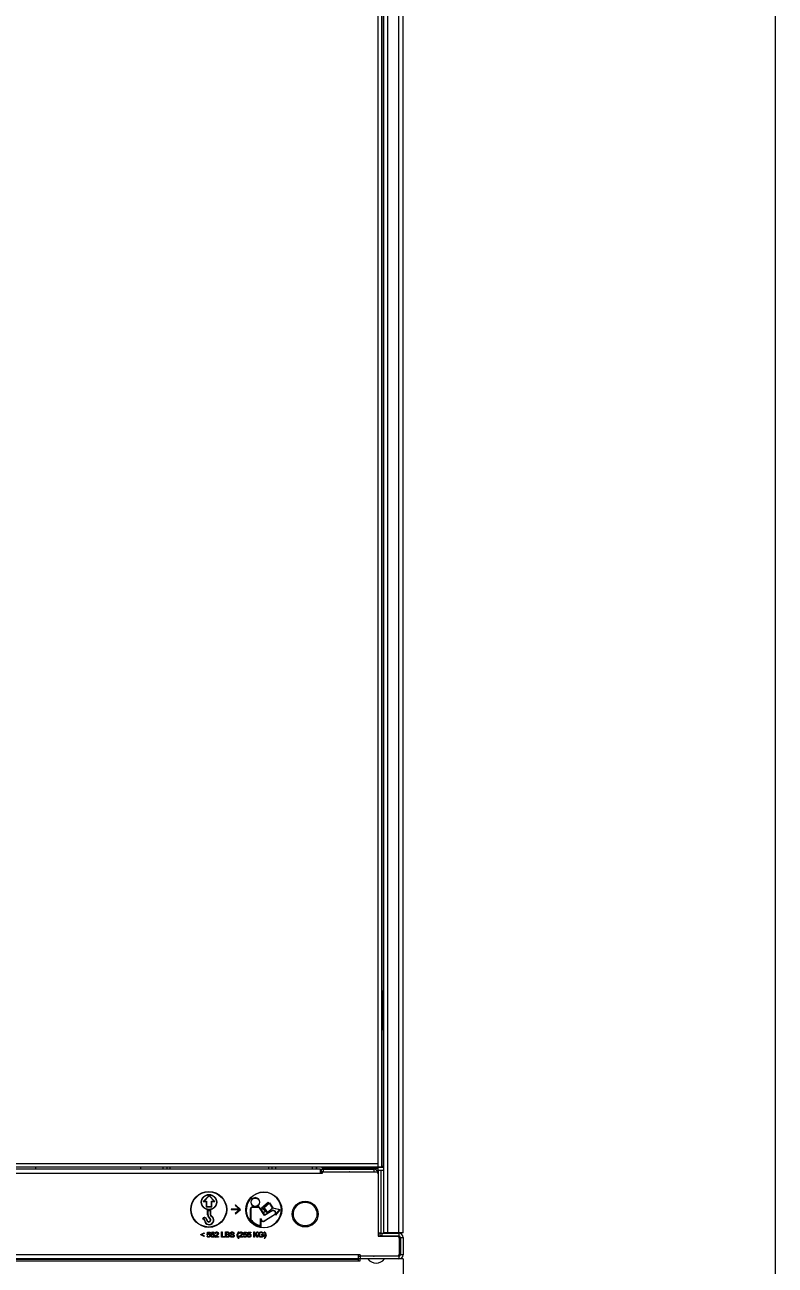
# Model space of a CAD drawing. Header units: inches. Extents: x 40138 to 76695, y -14500 to -5279.
# Drawn here: x 43716 to 44143, y -9960 to -9254 of the extents above; entities that cross this region are included whole.
import ezdxf

# ---------------------------------------------------------------- set-up
doc = ezdxf.new("R2010")
doc.units = ezdxf.units.IN
doc.header["$LTSCALE"] = 2
doc.header["$MEASUREMENT"] = 0
doc.header["$PDMODE"] = 35
doc.header["$PDSIZE"] = -1
doc.layers.add('M-ANNO-DIMS', color=7, linetype='Continuous', lineweight=13)
doc.layers.add('M-OBJECT-DETAILS', color=7, linetype='Continuous', lineweight=9)
doc.styles.get("Standard").update_dxf_attribs({"font": 'romans.shx', "width": 0.8})
doc.dimstyles.new('World Wide Dims', dxfattribs={"dimscale": 7, "dimtxt": 4.5, "dimasz": 3.5, "dimexe": 0.75, "dimexo": 0.75, "dimgap": 0.75, "dimtad": 0, "dimtih": 1, "dimtoh": 1, "dimdec": 0, "dimzin": 4, "dimdsep": 46, "dimtxsty": 'Standard', "dimcen": 0, "dimclrd": 256, "dimclre": 256, "dimclrt": 256, "dimadec": 0, "dimazin": 1, "dimtfac": 1, "dimtdec": 0, "dimtmove": 0, "dimatfit": 3, "dimfxl": 1, "dimtolj": 1, "dimtzin": 0, "dimlwd": -1, "dimlwe": -1, "dimarcsym": 0})

# ---------------------------------------------------------------- blocks, each defined once
blk = doc.blocks.new('*D47')
at = {"layer": 'Defpoints', "color": 0, "transparency": 16777216}
for p in [(44143.14, -8580.06), (42898.8, -10362.86), (42898.8, -10796.65)]:
    blk.add_point(p, dxfattribs=at)
at = {"layer": 'M-ANNO-DIMS', "transparency": 16777216}
for p, q in [((44143.14, -8585.31), (44143.14, -10801.9)), ((42898.8, -10368.11), (42898.8, -10801.9)), ((42923.3, -10796.65), (43189.89, -10796.65)), ((44118.64, -10796.65), (43361.19, -10796.65))]:
    blk.add_line(p, q, dxfattribs=at)
for points in [[(42923.3, -10792.57), (42923.3, -10800.74), (42898.8, -10796.65)], [(44118.64, -10792.57), (44118.64, -10800.74), (44143.14, -10796.65)]]:
    blk.add_solid(points, dxfattribs=at)
at = {"layer": 'M-ANNO-DIMS', "transparency": 16777216, "insert": (43275.54, -10796.65), "char_height": 31.5, "attachment_point": 5}
blk.add_mtext('\\A1;1244\\P [48.99]', dxfattribs=at)

msp = doc.modelspace()

# ---------------------------------------------------------------- linework, layer by layer
at = {"layer": 'M-OBJECT-DETAILS', "linetype": 'Continuous'}
for p, q in [((43922.676, -9941.411), (43922.676, -8973.911)), ((43928.867, -9941.411), (43928.867, -8973.911)), ((43931.275, -9941.411), (43931.275, -8973.911)), ((43917.036, -9901.872), (43917.036, -9013.45)), ((43919.125, -9903.961), (43919.125, -9013.45)), ((43919.379, -9803.886), (43919.379, -9011.911)), ((43920.268, -9903.411), (43920.268, -9011.911)), ((43919.853, -9803.886), (43919.125, -9803.886)), ((43919.641, -9805.616), (43919.625, -9805.616)), ((43919.625, -9805.616), (43919.625, -9805.631)), ((43919.625, -9805.631), (43919.641, -9805.631)), ((43919.641, -9805.616), (43919.641, -9805.631)), ((43920.268, -9803.886), (43919.853, -9803.886)), ((43919.853, -9803.886), (43919.853, -9804.795)), ((43919.214, -9807.861), (43919.125, -9807.861)), ((43919.125, -9807.951), (43919.214, -9807.951)), ((43919.125, -9812.076), (43919.214, -9812.076)), ((43919.125, -9812.226), (43919.159, -9812.226)), ((43919.136, -9811.926), (43919.853, -9811.926)), ((43919.209, -9812.229), (43919.159, -9812.226)), ((43919.159, -9812.226), (43919.226, -9812.226)), ((43919.209, -9817.222), (43919.209, -9812.229)), ((43919.214, -9807.951), (43919.214, -9807.861)), ((43919.214, -9812.076), (43919.214, -9812.226)), ((43919.259, -9807.361), (43919.853, -9807.361)), ((43919.853, -9808.451), (43919.259, -9808.451)), ((43919.379, -9808.451), (43919.379, -9807.361)), ((43919.379, -9812.254), (43919.379, -9811.926)), ((43919.641, -9810.181), (43919.625, -9810.181)), ((43919.625, -9810.181), (43919.625, -9810.196)), ((43919.625, -9810.196), (43919.641, -9810.196)), ((43919.641, -9810.181), (43919.641, -9810.196)), ((43919.853, -9806.463), (43919.853, -9807.361)), ((43919.853, -9807.361), (43920.268, -9807.361)), ((43920.268, -9808.451), (43919.853, -9808.451)), ((43919.853, -9808.451), (43919.853, -9809.36)), ((43919.853, -9811.028), (43919.853, -9811.926)), ((43919.853, -9811.926), (43920.268, -9811.926)), ((43919.159, -9817.226), (43919.125, -9817.226)), ((43919.125, -9817.376), (43919.214, -9817.376)), ((43919.853, -9817.526), (43919.136, -9817.526)), ((43919.159, -9817.226), (43919.209, -9817.222)), ((43919.226, -9817.226), (43919.159, -9817.226)), ((43919.214, -9817.226), (43919.214, -9817.376)), ((43919.379, -9817.526), (43919.379, -9817.198)), ((43919.641, -9819.256), (43919.625, -9819.256)), ((43919.625, -9819.256), (43919.625, -9819.276)), ((43919.625, -9819.276), (43919.641, -9819.276)), ((43919.641, -9819.256), (43919.641, -9819.276)), ((43920.268, -9817.526), (43919.853, -9817.526)), ((43919.853, -9817.526), (43919.853, -9818.435)), ((43919.921, -9813.226), (43919.858, -9813.226)), ((43919.858, -9816.226), (43919.858, -9813.226)), ((43919.858, -9816.226), (43919.921, -9816.226)), ((43919.921, -9816.226), (43919.921, -9813.226)), ((43919.214, -9821.506), (43919.125, -9821.506)), ((43919.125, -9821.596), (43919.214, -9821.596)), ((43919.125, -9825.576), (43919.853, -9825.576)), ((43919.214, -9821.596), (43919.214, -9821.506)), ((43919.259, -9821.006), (43919.853, -9821.006)), ((43919.853, -9822.096), (43919.259, -9822.096)), ((43919.379, -9822.096), (43919.379, -9821.006)), ((43919.379, -9903.411), (43919.379, -9825.576)), ((43919.641, -9823.826), (43919.625, -9823.826)), ((43919.625, -9823.826), (43919.625, -9823.846)), ((43919.625, -9823.846), (43919.641, -9823.846)), ((43919.641, -9823.826), (43919.641, -9823.846)), ((43919.853, -9820.108), (43919.853, -9821.006)), ((43919.853, -9821.006), (43920.268, -9821.006)), ((43920.268, -9822.096), (43919.853, -9822.096)), ((43919.853, -9822.096), (43919.853, -9823.005)), ((43919.853, -9824.678), (43919.853, -9825.576)), ((43919.853, -9825.576), (43920.268, -9825.576)), ((43346.914, -9901.872), (43917.036, -9901.872)), ((43917.036, -9903.961), (43346.914, -9903.961)), ((43721.975, -9903.961), (43721.975, -9904.85)), ((43781.975, -9904.85), (43781.975, -9903.961)), ((43794.775, -9905.089), (43794.775, -9903.961)), ((43796.775, -9903.961), (43796.775, -9905.089)), ((43798.775, -9905.089), (43798.775, -9903.961)), ((43854.775, -9903.961), (43854.775, -9905.089)), ((43856.775, -9905.089), (43856.775, -9903.961)), ((43858.775, -9903.961), (43858.775, -9905.089)), ((43879.775, -9905.089), (43879.775, -9903.961)), ((43881.775, -9903.961), (43881.775, -9905.089)), ((43882.452, -9905.089), (43881.949, -9903.961)), ((43884.975, -9904.055), (43884.975, -9903.961)), ((43885.756, -9903.961), (43885.756, -9904.516)), ((43885.756, -9904.516), (43889.756, -9904.516)), ((43889.756, -9904.516), (43889.756, -9903.961)), ((43889.756, -9904.516), (43917.075, -9904.516)), ((43890.455, -9904.516), (43890.455, -9904.589)), ((43896.455, -9904.589), (43896.455, -9904.516)), ((43917.036, -9903.961), (43917.036, -9901.872)), ((43919.125, -9903.961), (43917.036, -9903.961)), ((43917.075, -9904.111), (43917.075, -9903.961)), ((43920.268, -9904.111), (43917.075, -9904.111)), ((43917.075, -9905.611), (43917.075, -9904.111)), ((43919.125, -9903.411), (43919.379, -9903.411)), ((43919.379, -9903.411), (43920.268, -9903.411)), ((43920.268, -9941.411), (43920.268, -9903.411)), ((43884.302, -9905.089), (43379.648, -9905.089)), ((43884.302, -9907.497), (43379.648, -9907.497)), ((43721.975, -9904.85), (43781.975, -9904.85)), ((43721.975, -9905.089), (43721.975, -9904.85)), ((43781.975, -9904.85), (43781.975, -9905.089)), ((43882.283, -9904.711), (43881.775, -9904.711)), ((43884.302, -9907.497), (43884.302, -9905.089)), ((43884.887, -9905.467), (43884.302, -9905.728)), ((43884.302, -9906.612), (43884.385, -9906.608)), ((43885.302, -9907.497), (43884.302, -9907.497)), ((43884.385, -9906.608), (43884.887, -9906.608)), ((43884.887, -9906.608), (43884.887, -9905.089)), ((43884.887, -9905.089), (43885.887, -9905.089)), ((43885.887, -9906.608), (43884.887, -9906.608)), ((43884.975, -9907.497), (43884.975, -9906.608)), ((43885.302, -9906.807), (43885.302, -9907.497)), ((43916.075, -9906.807), (43885.302, -9906.807)), ((43885.887, -9905.089), (43885.887, -9906.608)), ((43885.887, -9905.089), (43914.667, -9905.089)), ((43885.887, -9906.608), (43914.667, -9906.608)), ((43886.965, -9906.807), (43886.975, -9906.608)), ((43887.93, -9906.608), (43887.93, -9906.807)), ((43890.455, -9904.589), (43890.455, -9905.089)), ((43890.455, -9904.589), (43893.455, -9904.589)), ((43893.455, -9905.089), (43893.455, -9904.589)), ((43893.455, -9904.589), (43896.455, -9904.589)), ((43896.455, -9905.089), (43896.455, -9904.589)), ((43898.98, -9906.807), (43898.98, -9906.608)), ((43914.667, -9905.089), (43914.667, -9906.608)), ((43917.025, -9907.497), (43917.075, -9907.497)), ((43917.075, -9905.611), (43917.075, -9907.497)), ((43917.075, -9905.611), (43918.661, -9905.611)), ((43917.075, -9907.497), (43917.075, -9907.807)), ((43917.075, -9907.807), (43917.075, -9943.329)), ((43918.661, -9905.611), (43918.661, -9941.611)), ((43918.661, -9905.611), (43920.268, -9905.611)), ((43918.275, -9941.611), (43917.075, -9941.611)), ((43917.075, -9943.329), (43928.175, -9943.329)), ((43918.275, -9943.13), (43918.275, -9941.611)), ((43918.275, -9941.611), (43919.275, -9941.611)), ((43919.275, -9943.13), (43918.275, -9943.13)), ((43919.275, -9941.611), (43919.275, -9943.13)), ((43919.275, -9941.611), (43928.867, -9941.611)), ((43919.275, -9943.13), (43928.867, -9943.13)), ((43922.676, -9941.411), (43920.268, -9941.411)), ((43921.252, -9941.411), (43921.252, -9941.611)), ((43921.838, -9941.611), (43921.838, -9941.411)), ((43928.867, -9941.411), (43922.676, -9941.411)), ((43925.254, -9941.411), (43925.254, -9941.611)), ((43931.275, -9941.411), (43928.867, -9941.411)), ((43928.867, -9941.611), (43928.867, -9943.13)), ((43929.175, -9944.329), (43929.175, -9953.51)), ((43929.756, -9944.019), (43931.275, -9944.019)), ((43929.756, -9944.019), (43929.756, -9953.822)), ((43931.275, -9944.019), (43931.275, -9953.822)), ((43905.955, -9953.822), (43357.995, -9953.822)), ((43905.955, -9955.775), (43905.955, -9953.822)), ((43906.955, -9953.822), (43905.955, -9953.822)), ((43906.955, -9953.822), (43906.955, -9954.51)), ((43931.275, -9953.822), (43929.756, -9953.822)), ((43905.975, -9956.608), (43357.975, -9956.608)), ((43905.975, -9957.497), (43357.975, -9957.497)), ((43905.955, -9956.23), (43357.995, -9956.23)), ((43905.955, -9954.711), (43906.955, -9954.711)), ((43905.955, -9956.23), (43905.955, -9955.775)), ((43906.955, -9956.23), (43905.955, -9956.23)), ((43905.975, -9956.608), (43905.975, -9956.23)), ((43905.975, -9957.497), (43905.975, -9956.608)), ((43906.725, -9957.497), (43905.975, -9957.497)), ((43906.725, -9956.23), (43906.725, -9957.497)), ((43906.955, -9954.51), (43928.175, -9954.51)), ((43906.955, -9954.711), (43906.955, -9956.23)), ((43928.867, -9954.711), (43906.955, -9954.711)), ((43928.867, -9956.23), (43906.955, -9956.23)), ((43916.425, -9954.51), (43916.425, -9954.711)), ((43925.125, -9954.711), (43925.125, -9954.51)), ((43928.867, -9954.711), (43928.867, -9956.23)), ((43931.275, -9956.23), (43928.867, -9956.23)), ((43931.275, -9956.23), (43931.275, -9980.372))]:
    msp.add_line(p, q, dxfattribs=at)
at = {"layer": 'M-OBJECT-DETAILS', "linetype": 'Continuous', "lineweight": 0}
for p, q in [((43820.857, -9920.058), (43817.572, -9923.563)), ((43817.572, -9923.563), (43819.245, -9923.563)), ((43820.857, -9920.35), (43818.034, -9923.363)), ((43818.034, -9923.363), (43819.445, -9923.363)), ((43819.245, -9923.563), (43819.245, -9926.576)), ((43819.445, -9923.363), (43819.445, -9926.376)), ((43824.142, -9923.563), (43820.857, -9920.058)), ((43823.68, -9923.363), (43820.857, -9920.35)), ((43822.269, -9923.363), (43823.68, -9923.363)), ((43822.269, -9926.376), (43822.269, -9923.363)), ((43822.469, -9926.576), (43822.469, -9923.563)), ((43822.469, -9923.563), (43824.142, -9923.563)), ((43835.852, -9925.453), (43835.721, -9925.604)), ((43835.721, -9925.604), (43838.365, -9927.903)), ((43838.784, -9928.003), (43835.852, -9925.453)), ((43850.77, -9927.187), (43854.594, -9923.93)), ((43854.562, -9924.22), (43851.075, -9927.189)), ((43852.017, -9927.015), (43854.872, -9924.633)), ((43855.277, -9924.555), (43852.284, -9927.053)), ((43854.872, -9924.633), (43854.562, -9924.22)), ((43854.594, -9923.93), (43855.026, -9924.504)), ((43855.026, -9924.504), (43855.324, -9924.255)), ((43856.896, -9927.106), (43855.277, -9924.555)), ((43855.324, -9924.255), (43857.15, -9927.133)), ((43819.245, -9926.576), (43822.469, -9926.576)), ((43819.445, -9926.376), (43822.269, -9926.376)), ((43820.065, -9928.486), (43821.752, -9928.467)), ((43820.065, -9931.079), (43820.065, -9928.486)), ((43820.265, -9928.684), (43821.55, -9928.669)), ((43820.265, -9931.067), (43820.265, -9928.684)), ((43821.357, -9933.267), (43820.424, -9931.966)), ((43821.51, -9933.137), (43820.585, -9931.846)), ((43821.55, -9928.669), (43821.536, -9931.038)), ((43821.752, -9928.467), (43821.736, -9931.036)), ((43821.875, -9931.69), (43822.765, -9932.421)), ((43821.998, -9931.532), (43822.904, -9932.277)), ((43838.365, -9927.903), (43833.384, -9927.903)), ((43833.384, -9927.903), (43833.384, -9928.103)), ((43833.384, -9928.103), (43838.365, -9928.103)), ((43838.365, -9928.103), (43835.721, -9930.402)), ((43835.721, -9930.402), (43835.852, -9930.553)), ((43835.852, -9930.553), (43838.784, -9928.003)), ((43844.435, -9933.817), (43844.435, -9927.785)), ((43844.635, -9927.785), (43844.635, -9933.752)), ((43845.569, -9926.652), (43847.182, -9926.652)), ((43848.893, -9926.852), (43845.569, -9926.852)), ((43847.182, -9926.652), (43847.182, -9926.527)), ((43847.183, -9926.527), (43847.183, -9926.652)), ((43847.183, -9926.652), (43848.893, -9926.652)), ((43852.457, -9931.457), (43849.52, -9927.146)), ((43849.68, -9927.026), (43850.358, -9928.021)), ((43850.358, -9928.021), (43851.173, -9927.542)), ((43851.331, -9927.682), (43850.471, -9928.186)), ((43850.471, -9928.186), (43851.616, -9929.867)), ((43851.173, -9927.542), (43850.77, -9927.187)), ((43851.075, -9927.189), (43853.701, -9929.506)), ((43852.932, -9929.095), (43851.331, -9927.682)), ((43851.616, -9929.867), (43852.932, -9929.095)), ((43853.09, -9929.234), (43851.729, -9930.033)), ((43851.729, -9930.033), (43852.516, -9931.19)), ((43853.701, -9929.506), (43852.017, -9927.015)), ((43852.241, -9934.543), (43858.059, -9930.984)), ((43852.284, -9927.053), (43854.176, -9929.853)), ((43858.201, -9931.132), (43852.345, -9934.713)), ((43856.806, -9928.896), (43852.457, -9931.457)), ((43852.516, -9931.19), (43854.223, -9930.185)), ((43854.147, -9930.167), (43853.09, -9929.234)), ((43854.223, -9930.185), (43854.147, -9930.167)), ((43854.176, -9929.853), (43856.896, -9927.106)), ((43856.984, -9927.301), (43854.312, -9930)), ((43854.312, -9930), (43854.472, -9930.038)), ((43854.472, -9930.038), (43856.705, -9928.724)), ((43860.919, -9928.193), (43856.984, -9927.301)), ((43857.15, -9927.133), (43861.285, -9928.07)), ((43858.602, -9931.227), (43858.201, -9931.132)), ((43858.4, -9930.974), (43858.529, -9931.004)), ((43858.529, -9931.004), (43860.919, -9928.193)), ((43861.285, -9928.07), (43858.602, -9931.227)), ((43817.712, -9933.639), (43817.11, -9933.621)), ((43817.729, -9933.44), (43817.394, -9933.43)), ((43850.147, -9933.272), (43850.806, -9934.235)), ((43850.147, -9937.28), (43850.147, -9933.272)), ((43850.346, -9938.147), (43850.346, -9937.522)), ((43850.641, -9934.348), (43850.347, -9933.919)), ((43850.347, -9933.919), (43850.347, -9938.147)), ((43816.167, -9942.247), (43818.129, -9941.4)), ((43816.167, -9942.516), (43816.167, -9942.247)), ((43818.129, -9943.362), (43816.167, -9942.516)), ((43818.129, -9941.785), (43816.552, -9942.381)), ((43816.552, -9942.381), (43818.129, -9942.977)), ((43818.129, -9941.4), (43818.129, -9941.785)), ((43818.129, -9942.977), (43818.129, -9943.362)), ((43819.706, -9943.054), (43820.09, -9943.016)), ((43819.744, -9942.439), (43820.052, -9940.9)), ((43820.129, -9942.477), (43819.744, -9942.439)), ((43820.052, -9940.9), (43821.475, -9940.9)), ((43820.366, -9941.285), (43820.214, -9942.062)), ((43821.475, -9941.285), (43820.366, -9941.285)), ((43821.475, -9940.9), (43821.475, -9941.285)), ((43823.898, -9941.631), (43823.513, -9941.67)), ((43826.206, -9943.862), (43824.244, -9943.862)), ((43824.667, -9941.747), (43824.283, -9941.708)), ((43824.738, -9943.477), (43826.206, -9943.477)), ((43826.206, -9943.477), (43826.206, -9943.862)), ((43827.937, -9940.862), (43828.36, -9940.862)), ((43827.937, -9943.862), (43827.937, -9940.862)), ((43829.783, -9943.862), (43827.937, -9943.862)), ((43828.36, -9940.862), (43828.36, -9943.516)), ((43828.36, -9943.516), (43829.783, -9943.516)), ((43829.783, -9943.516), (43829.783, -9943.862)), ((43830.244, -9943.862), (43830.244, -9940.862)), ((43830.244, -9940.862), (43831.367, -9940.862)), ((43831.37, -9943.862), (43830.244, -9943.862)), ((43831.239, -9941.208), (43830.667, -9941.208)), ((43830.667, -9941.208), (43830.667, -9942.131)), ((43830.667, -9942.131), (43831.286, -9942.131)), ((43830.667, -9942.477), (43830.667, -9943.516)), ((43831.328, -9942.477), (43830.667, -9942.477)), ((43830.667, -9943.516), (43831.377, -9943.516)), ((43832.86, -9942.823), (43833.283, -9942.823)), ((43835.129, -9941.708), (43834.706, -9941.708)), ((43837.59, -9940.862), (43837.86, -9940.862)), ((43837.86, -9944.67), (43837.59, -9944.67)), ((43840.052, -9943.862), (43838.09, -9943.862)), ((43838.513, -9941.747), (43838.129, -9941.708)), ((43838.584, -9943.477), (43840.052, -9943.477)), ((43840.052, -9943.477), (43840.052, -9943.862)), ((43840.475, -9943.054), (43840.86, -9943.016)), ((43840.513, -9942.439), (43840.821, -9940.9)), ((43840.898, -9942.477), (43840.513, -9942.439)), ((43840.821, -9940.9), (43842.244, -9940.9)), ((43841.135, -9941.285), (43840.983, -9942.062)), ((43842.244, -9941.285), (43841.135, -9941.285)), ((43842.244, -9940.9), (43842.244, -9941.285)), ((43842.783, -9943.054), (43843.167, -9943.016)), ((43842.821, -9942.439), (43843.129, -9940.9)), ((43843.206, -9942.477), (43842.821, -9942.439)), ((43843.129, -9940.9), (43844.552, -9940.9)), ((43843.443, -9941.285), (43843.29, -9942.062)), ((43844.552, -9941.285), (43843.443, -9941.285)), ((43844.552, -9940.9), (43844.552, -9941.285)), ((43846.398, -9940.862), (43846.821, -9940.862)), ((43846.398, -9943.862), (43846.398, -9940.862)), ((43846.821, -9943.862), (43846.398, -9943.862)), ((43846.821, -9940.862), (43846.821, -9942.244)), ((43846.821, -9942.244), (43848.203, -9940.862)), ((43847.261, -9942.384), (43846.821, -9942.823)), ((43846.821, -9942.823), (43846.821, -9943.862)), ((43848.339, -9943.862), (43847.261, -9942.384)), ((43848.783, -9940.862), (43847.529, -9942.116)), ((43847.529, -9942.116), (43848.86, -9943.862)), ((43848.203, -9940.862), (43848.783, -9940.862)), ((43848.86, -9943.862), (43848.339, -9943.862)), ((43850.552, -9942.67), (43850.552, -9942.323)), ((43850.552, -9942.323), (43851.783, -9942.323)), ((43851.36, -9942.67), (43850.552, -9942.67)), ((43851.733, -9941.707), (43851.346, -9941.805)), ((43851.36, -9943.238), (43851.36, -9942.67)), ((43851.783, -9942.323), (43851.783, -9943.433)), ((43852.283, -9940.862), (43852.552, -9940.862)), ((43852.552, -9944.67), (43852.283, -9944.67))]:
    msp.add_line(p, q, dxfattribs=at)
at = {"layer": 'M-OBJECT-DETAILS', "linetype": 'Continuous', "lineweight": 0, "flags": 128}
msp.add_lwpolyline([(43850.347, -9938.147), (43852.244, -9938.285), (43854.131, -9938.061), (43855.943, -9937.484), (43857.613, -9936.575), (43859.08, -9935.367), (43860.292, -9933.902), (43861.205, -9932.235), (43861.786, -9930.424), (43862.014, -9928.537), (43861.881, -9926.641), (43861.391, -9924.804), (43860.562, -9923.093), (43859.425, -9921.569), (43858.019, -9920.289), (43856.397, -9919.298), (43854.617, -9918.631), (43852.742, -9918.314), (43850.842, -9918.357), (43848.984, -9918.758), (43847.235, -9919.505), (43845.66, -9920.568), (43844.314, -9921.911), (43843.246, -9923.484), (43842.496, -9925.231), (43842.089, -9927.088), (43842.042, -9928.988), (43842.355, -9930.864), (43843.017, -9932.646), (43844.004, -9934.27), (43845.281, -9935.678), (43846.802, -9936.82), (43848.511, -9937.652), (43850.346, -9938.147)], dxfattribs=at)
at = {"layer": 'M-OBJECT-DETAILS', "linetype": 'Continuous', "lineweight": 0}
for centre, radius in [((43820.713, -9928.044), 10.2), ((43820.713, -9928.044), 10), ((43852.017, -9928.287), 10.2), ((43820.841, -9923.884), 4.392), ((43820.841, -9923.884), 4.192), ((43847.183, -9923.93), 2.399), ((43875.556, -9930.659), 7.341), ((43875.556, -9930.659), 6.706)]:
    msp.add_circle(centre, radius, dxfattribs=at)
at = {"layer": 'M-OBJECT-DETAILS', "linetype": 'Continuous'}
for centre, radius, start, end in [((43918.939, -9813.115), 0.926, 353.099582, 73.009924), ((43919.002, -9813.115), 0.926, 353.100653, 73.008852), ((43918.939, -9816.337), 0.926, 286.990076, 6.900418), ((43919.002, -9816.337), 0.926, 286.991148, 6.899347), ((43882.996, -9906.31), 3, 24.020633, 51.542122), ((43900.856, -9907.608), 1, 90, 126.774298), ((43914.556, -9907.608), 1, 53.225702, 90), ((43914.667, -9907.497), 2.408, 0, 90), ((43914.667, -9907.497), 0.889, 50.909683, 90), ((43916.075, -9907.807), 1, 0, 90), ((43928.175, -9944.329), 1, 0, 90), ((43928.867, -9944.019), 2.408, 0, 90), ((43928.867, -9944.019), 0.889, 0, 90), ((43928.175, -9953.51), 1, 270, 0), ((43928.867, -9953.822), 2.408, 270, 0), ((43928.867, -9953.822), 0.889, 270, 0), ((43915.975, -9952.578), 5.952, 217.849289, 322.150711), ((43914.556, -9953.711), 1, 270, 306.965285)]:
    msp.add_arc(centre, radius, start, end, dxfattribs=at)
at = {"layer": 'M-OBJECT-DETAILS', "linetype": 'Continuous', "lineweight": 0}
for centre, radius, start, end in [((43847.183, -9923.93), 2.597, 270, 269.977935), ((43818.345, -9933.922), 1.271, 3.976917, 166.317204), ((43820.895, -9934.064), 2.689, 185.096664, 41.641542), ((43820.895, -9934.064), 2.489, 185.527749, 41.287916), ((43821.863, -9930.867), 1.811, 186.734708, 217.359519), ((43821.863, -9930.867), 1.611, 187.141088, 217.463088), ((43822.38, -9931.014), 0.844, 181.665751, 233.251528), ((43822.38, -9931.014), 0.644, 181.95779, 233.635895), ((43845.569, -9927.785), 1.134, 90, 180), ((43845.569, -9927.785), 0.934, 90, 180), ((43848.893, -9927.667), 1.015, 39.114709, 90), ((43848.893, -9927.667), 0.815, 39.677538, 90), ((43857.424, -9929.946), 1.418, 313.517024, 120.488379), ((43857.424, -9929.946), 1.218, 301.44673, 120.488379), ((43818.345, -9933.922), 1.071, 3.863288, 152.626658), ((43817.62, -9934.233), 0.601, 353.329485, 81.199904), ((43817.62, -9934.233), 0.801, 354.937751, 82.15374), ((43821.044, -9933.701), 1.637, 185.206242, 245.115464), ((43821.044, -9933.701), 1.437, 185.292659, 244.303519), ((43820.638, -9933.996), 1.224, 256.596832, 44.58731), ((43820.638, -9933.996), 1.024, 257.709612, 45.424211), ((43852.017, -9928.287), 9.385, 216.103963, 259.745502), ((43852.017, -9928.287), 9.185, 216.508647, 258.254538), ((43851.685, -9933.634), 1.265, 214.363624, 301.44673), ((43851.685, -9933.634), 1.065, 214.363624, 301.44673)]:
    msp.add_arc(centre, radius, start, end, dxfattribs=at)
at = {"layer": 'M-OBJECT-DETAILS', "linetype": 'Continuous'}
for points, knots in [([(43919.625, -9805.616), (43919.644, -9805.423), (43919.682, -9805.038), (43919.935, -9804.558), (43920.171, -9804.354), (43920.268, -9804.27)], [0, 0, 0, 0, 0.3698682, 0.739901, 1, 1, 1, 1]), ([(43920.268, -9806.98), (43920.181, -9806.906), (43919.968, -9806.725), (43919.728, -9806.294), (43919.63, -9805.899), (43919.626, -9805.671), (43919.625, -9805.631)], [0, 0, 0, 0, 0.2310331, 0.5647591, 0.9227197, 1, 1, 1, 1]), ([(43920.268, -9804.282), (43920.183, -9804.356), (43919.97, -9804.539), (43919.735, -9804.973), (43919.645, -9805.364), (43919.641, -9805.584), (43919.641, -9805.616)], [0, 0, 0, 0, 0.2306692, 0.5726628, 0.9379455, 1, 1, 1, 1]), ([(43919.641, -9805.631), (43919.66, -9805.823), (43919.699, -9806.209), (43919.946, -9806.682), (43920.177, -9806.881), (43920.268, -9806.96)], [0, 0, 0, 0, 0.3759767, 0.7521432, 1, 1, 1, 1]), ([(43919.125, -9807.861), (43919.125, -9807.805), (43919.124, -9807.692), (43919.128, -9807.543), (43919.147, -9807.433), (43919.189, -9807.37), (43919.236, -9807.364), (43919.259, -9807.361)], [0, 0, 0, 0, 0.20830552, 0.4166799, 0.62275484, 0.82048565, 1, 1, 1, 1]), ([(43919.259, -9808.451), (43919.233, -9808.447), (43919.182, -9808.439), (43919.143, -9808.365), (43919.127, -9808.25), (43919.125, -9808.107), (43919.125, -9808.002), (43919.125, -9807.951)], [0, 0, 0, 0, 0.2068602, 0.4143845, 0.6096597, 0.8082933, 1, 1, 1, 1]), ([(43919.125, -9812.076), (43919.125, -9812.059), (43919.125, -9812.025), (43919.125, -9811.98), (43919.127, -9811.946), (43919.131, -9811.928), (43919.134, -9811.927), (43919.136, -9811.926)], [0, 0, 0, 0, 0.2140703, 0.4282613, 0.6421767, 0.8553514, 1, 1, 1, 1]), ([(43919.363, -9807.361), (43919.335, -9807.365), (43919.279, -9807.372), (43919.235, -9807.443), (43919.217, -9807.555), (43919.213, -9807.698), (43919.214, -9807.806), (43919.214, -9807.861)], [0, 0, 0, 0, 0.20517796, 0.41107725, 0.60273006, 0.79767695, 1, 1, 1, 1]), ([(43919.214, -9807.951), (43919.214, -9808.007), (43919.213, -9808.119), (43919.217, -9808.268), (43919.238, -9808.378), (43919.285, -9808.441), (43919.337, -9808.448), (43919.363, -9808.451)], [0, 0, 0, 0, 0.2068509, 0.4137718, 0.6179675, 0.8122783, 1, 1, 1, 1]), ([(43919.226, -9811.926), (43919.224, -9811.927), (43919.219, -9811.931), (43919.215, -9811.956), (43919.214, -9811.994), (43919.214, -9812.036), (43919.214, -9812.064), (43919.214, -9812.076)], [0, 0, 0, 0, 0.2139758, 0.4278906, 0.6403091, 0.8534627, 1, 1, 1, 1]), ([(43919.226, -9812.226), (43919.236, -9812.226), (43919.248, -9812.226), (43919.268, -9812.229), (43919.272, -9812.229)], [0, 0, 0, 0, 0.77569589, 1, 1, 1, 1]), ([(43919.625, -9810.181), (43919.644, -9809.988), (43919.682, -9809.603), (43919.935, -9809.123), (43920.171, -9808.919), (43920.268, -9808.835)], [0, 0, 0, 0, 0.3698682, 0.739901, 1, 1, 1, 1]), ([(43920.268, -9811.545), (43920.181, -9811.471), (43919.968, -9811.29), (43919.728, -9810.859), (43919.63, -9810.464), (43919.626, -9810.236), (43919.625, -9810.196)], [0, 0, 0, 0, 0.2310336, 0.5647766, 0.9227195, 1, 1, 1, 1]), ([(43920.268, -9808.847), (43920.183, -9808.921), (43919.97, -9809.104), (43919.735, -9809.538), (43919.645, -9809.929), (43919.641, -9810.149), (43919.641, -9810.181)], [0, 0, 0, 0, 0.23065558, 0.57266444, 0.93794569, 1, 1, 1, 1]), ([(43919.641, -9810.196), (43919.66, -9810.388), (43919.699, -9810.774), (43919.946, -9811.247), (43920.177, -9811.446), (43920.268, -9811.525)], [0, 0, 0, 0, 0.3759767, 0.7521432, 1, 1, 1, 1]), ([(43919.136, -9817.526), (43919.134, -9817.524), (43919.129, -9817.521), (43919.126, -9817.495), (43919.125, -9817.458), (43919.125, -9817.415), (43919.125, -9817.387), (43919.125, -9817.376)], [0, 0, 0, 0, 0.21401, 0.4281677, 0.6409651, 0.8542969, 1, 1, 1, 1]), ([(43919.214, -9817.376), (43919.214, -9817.393), (43919.214, -9817.426), (43919.214, -9817.471), (43919.216, -9817.505), (43919.22, -9817.523), (43919.224, -9817.525), (43919.226, -9817.526)], [0, 0, 0, 0, 0.21397045, 0.4280628, 0.64191435, 0.85462452, 1, 1, 1, 1]), ([(43919.272, -9817.222), (43919.258, -9817.224), (43919.239, -9817.226), (43919.229, -9817.226), (43919.226, -9817.226)], [0, 0, 0, 0, 0.7756641, 1, 1, 1, 1]), ([(43919.625, -9819.256), (43919.644, -9819.063), (43919.682, -9818.678), (43919.935, -9818.198), (43920.171, -9817.994), (43920.268, -9817.91)], [0, 0, 0, 0, 0.36985017, 0.73990049, 1, 1, 1, 1]), ([(43920.268, -9820.625), (43920.181, -9820.551), (43919.968, -9820.37), (43919.728, -9819.939), (43919.63, -9819.544), (43919.626, -9819.316), (43919.625, -9819.276)], [0, 0, 0, 0, 0.2310331, 0.5647591, 0.9227197, 1, 1, 1, 1]), ([(43920.268, -9817.922), (43920.183, -9817.996), (43919.97, -9818.179), (43919.735, -9818.613), (43919.645, -9819.004), (43919.641, -9819.224), (43919.641, -9819.256)], [0, 0, 0, 0, 0.2306692, 0.5726628, 0.9379455, 1, 1, 1, 1]), ([(43919.641, -9819.276), (43919.66, -9819.468), (43919.699, -9819.854), (43919.946, -9820.327), (43920.177, -9820.526), (43920.268, -9820.605)], [0, 0, 0, 0, 0.3759902, 0.7521341, 1, 1, 1, 1]), ([(43919.125, -9821.506), (43919.125, -9821.45), (43919.124, -9821.337), (43919.128, -9821.188), (43919.147, -9821.078), (43919.189, -9821.015), (43919.236, -9821.009), (43919.259, -9821.006)], [0, 0, 0, 0, 0.2083344, 0.4167012, 0.6227686, 0.8204922, 1, 1, 1, 1]), ([(43919.259, -9822.096), (43919.233, -9822.092), (43919.182, -9822.084), (43919.143, -9822.01), (43919.127, -9821.895), (43919.125, -9821.752), (43919.125, -9821.647), (43919.125, -9821.596)], [0, 0, 0, 0, 0.2068635, 0.414386, 0.6096595, 0.8082584, 1, 1, 1, 1]), ([(43919.363, -9821.006), (43919.335, -9821.01), (43919.279, -9821.017), (43919.235, -9821.088), (43919.217, -9821.2), (43919.213, -9821.343), (43919.214, -9821.451), (43919.214, -9821.506)], [0, 0, 0, 0, 0.205172, 0.4110652, 0.6027379, 0.7976465, 1, 1, 1, 1]), ([(43919.214, -9821.596), (43919.214, -9821.652), (43919.213, -9821.764), (43919.217, -9821.913), (43919.238, -9822.023), (43919.285, -9822.086), (43919.337, -9822.093), (43919.363, -9822.096)], [0, 0, 0, 0, 0.2068463, 0.4137948, 0.6179859, 0.8122782, 1, 1, 1, 1]), ([(43919.625, -9823.826), (43919.644, -9823.633), (43919.682, -9823.248), (43919.935, -9822.768), (43920.171, -9822.564), (43920.268, -9822.48)], [0, 0, 0, 0, 0.36985017, 0.73990049, 1, 1, 1, 1]), ([(43920.268, -9825.195), (43920.181, -9825.121), (43919.968, -9824.94), (43919.728, -9824.509), (43919.63, -9824.114), (43919.626, -9823.886), (43919.625, -9823.846)], [0, 0, 0, 0, 0.2310336, 0.5647766, 0.9227195, 1, 1, 1, 1]), ([(43920.268, -9822.492), (43920.183, -9822.566), (43919.97, -9822.749), (43919.735, -9823.183), (43919.645, -9823.574), (43919.641, -9823.794), (43919.641, -9823.826)], [0, 0, 0, 0, 0.2306692, 0.5726628, 0.9379455, 1, 1, 1, 1]), ([(43919.641, -9823.846), (43919.66, -9824.038), (43919.699, -9824.424), (43919.946, -9824.897), (43920.177, -9825.096), (43920.268, -9825.175)], [0, 0, 0, 0, 0.3759767, 0.7521432, 1, 1, 1, 1])]:
    msp.add_open_spline(points, degree=3, knots=knots, dxfattribs=at)
at = {"layer": 'M-OBJECT-DETAILS', "linetype": 'Continuous', "lineweight": 0}
for points, knots in [([(43820.638, -9943.9), (43820.507, -9943.89), (43820.245, -9943.868), (43819.937, -9943.648), (43819.755, -9943.359), (43819.722, -9943.156), (43819.706, -9943.054)], [0, 0, 0, 0, 0.2800646, 0.5592526, 0.7794231, 1, 1, 1, 1]), ([(43820.09, -9943.016), (43820.106, -9943.094), (43820.138, -9943.25), (43820.267, -9943.44), (43820.452, -9943.541), (43820.577, -9943.55), (43820.64, -9943.554)], [0, 0, 0, 0, 0.2807202, 0.5599359, 0.7796232, 1, 1, 1, 1]), ([(43820.642, -9942.208), (43820.585, -9942.211), (43820.472, -9942.217), (43820.28, -9942.295), (43820.186, -9942.408), (43820.129, -9942.477)], [0, 0, 0, 0, 0.2809314, 0.5611637, 1, 1, 1, 1]), ([(43820.214, -9942.062), (43820.305, -9942), (43820.467, -9941.888), (43820.662, -9941.87), (43820.748, -9941.862)], [0, 0, 0, 0, 0.5599541, 1, 1, 1, 1]), ([(43821.399, -9943.536), (43821.28, -9943.655), (43821.067, -9943.867), (43820.769, -9943.89), (43820.638, -9943.9)], [0, 0, 0, 0, 0.5584804, 1, 1, 1, 1]), ([(43820.64, -9943.554), (43820.739, -9943.544), (43820.935, -9943.524), (43821.138, -9943.32), (43821.232, -9943.086), (43821.24, -9942.933), (43821.244, -9942.856)], [0, 0, 0, 0, 0.27953274, 0.55824364, 0.77888227, 1, 1, 1, 1]), ([(43821.244, -9942.856), (43821.238, -9942.762), (43821.226, -9942.574), (43821.084, -9942.339), (43820.864, -9942.221), (43820.716, -9942.212), (43820.642, -9942.208)], [0, 0, 0, 0, 0.2806554, 0.5596063, 0.7792938, 1, 1, 1, 1]), ([(43820.748, -9941.862), (43820.886, -9941.88), (43821.161, -9941.915), (43821.451, -9942.19), (43821.608, -9942.51), (43821.622, -9942.725), (43821.629, -9942.833)], [0, 0, 0, 0, 0.2791706, 0.5588021, 0.7791686, 1, 1, 1, 1]), ([(43821.629, -9942.833), (43821.618, -9942.976), (43821.6, -9943.23), (43821.46, -9943.443), (43821.399, -9943.536)], [0, 0, 0, 0, 0.559746, 1, 1, 1, 1]), ([(43821.937, -9942.457), (43821.94, -9942.206), (43821.948, -9941.759), (43822.167, -9941.372), (43822.263, -9941.203)], [0, 0, 0, 0, 0.561397, 1, 1, 1, 1]), ([(43822.988, -9943.9), (43822.862, -9943.889), (43822.609, -9943.867), (43822.281, -9943.655), (43821.965, -9943.193), (43821.948, -9942.761), (43821.937, -9942.457)], [0, 0, 0, 0, 0.1869178, 0.373553, 0.5602264, 1, 1, 1, 1]), ([(43822.263, -9941.203), (43822.387, -9941.091), (43822.607, -9940.891), (43822.902, -9940.871), (43823.032, -9940.862)], [0, 0, 0, 0, 0.55837258, 1, 1, 1, 1]), ([(43822.679, -9941.297), (43822.606, -9941.37), (43822.46, -9941.516), (43822.335, -9941.87), (43822.326, -9942.134), (43822.321, -9942.296)], [0, 0, 0, 0, 0.2793669, 0.5591633, 1, 1, 1, 1]), ([(43822.321, -9942.296), (43822.431, -9942.171), (43822.628, -9941.948), (43822.921, -9941.915), (43823.05, -9941.9)], [0, 0, 0, 0, 0.5586268, 1, 1, 1, 1]), ([(43822.944, -9942.247), (43822.852, -9942.256), (43822.667, -9942.276), (43822.457, -9942.44), (43822.337, -9942.649), (43822.326, -9942.794), (43822.321, -9942.866)], [0, 0, 0, 0, 0.2797506, 0.5593397, 0.7794259, 1, 1, 1, 1]), ([(43822.321, -9942.866), (43822.332, -9942.964), (43822.355, -9943.159), (43822.51, -9943.394), (43822.727, -9943.534), (43822.882, -9943.548), (43822.959, -9943.554)], [0, 0, 0, 0, 0.2800929, 0.5597844, 0.7796958, 1, 1, 1, 1]), ([(43823.007, -9941.208), (43822.942, -9941.213), (43822.827, -9941.221), (43822.724, -9941.274), (43822.679, -9941.297)], [0, 0, 0, 0, 0.5597146, 1, 1, 1, 1]), ([(43823.552, -9942.886), (43823.545, -9942.792), (43823.532, -9942.605), (43823.379, -9942.381), (43823.164, -9942.261), (43823.017, -9942.251), (43822.944, -9942.247)], [0, 0, 0, 0, 0.2804565, 0.5593691, 0.7793086, 1, 1, 1, 1]), ([(43822.959, -9943.554), (43823.053, -9943.543), (43823.242, -9943.522), (43823.444, -9943.332), (43823.54, -9943.108), (43823.548, -9942.96), (43823.552, -9942.886)], [0, 0, 0, 0, 0.2794926, 0.5585504, 0.7789736, 1, 1, 1, 1]), ([(43823.937, -9942.874), (43823.921, -9943.02), (43823.891, -9943.312), (43823.659, -9943.663), (43823.333, -9943.87), (43823.103, -9943.89), (43822.988, -9943.9)], [0, 0, 0, 0, 0.28022216, 0.55975305, 0.77976629, 1, 1, 1, 1]), ([(43823.375, -9941.362), (43823.314, -9941.312), (43823.206, -9941.223), (43823.068, -9941.213), (43823.007, -9941.208)], [0, 0, 0, 0, 0.5590071, 1, 1, 1, 1]), ([(43823.032, -9940.862), (43823.152, -9940.872), (43823.392, -9940.891), (43823.678, -9941.089), (43823.845, -9941.353), (43823.88, -9941.538), (43823.898, -9941.631)], [0, 0, 0, 0, 0.2800507, 0.5592006, 0.7793811, 1, 1, 1, 1]), ([(43823.05, -9941.9), (43823.188, -9941.919), (43823.463, -9941.956), (43823.757, -9942.228), (43823.915, -9942.549), (43823.929, -9942.766), (43823.937, -9942.874)], [0, 0, 0, 0, 0.2791395, 0.5588147, 0.7791595, 1, 1, 1, 1]), ([(43823.513, -9941.67), (43823.498, -9941.607), (43823.47, -9941.496), (43823.404, -9941.403), (43823.375, -9941.362)], [0, 0, 0, 0, 0.56052212, 1, 1, 1, 1]), ([(43824.244, -9943.862), (43824.245, -9943.811), (43824.247, -9943.72), (43824.273, -9943.633), (43824.284, -9943.595)], [0, 0, 0, 0, 0.5599594, 1, 1, 1, 1]), ([(43824.283, -9941.708), (43824.305, -9941.575), (43824.349, -9941.309), (43824.607, -9941.015), (43824.929, -9940.879), (43825.139, -9940.868), (43825.244, -9940.862)], [0, 0, 0, 0, 0.2802388, 0.5588918, 0.7791297, 1, 1, 1, 1]), ([(43824.284, -9943.595), (43824.381, -9943.409), (43824.553, -9943.075), (43824.847, -9942.843), (43824.976, -9942.74)], [0, 0, 0, 0, 0.558358, 1, 1, 1, 1]), ([(43825.236, -9941.208), (43825.153, -9941.214), (43824.987, -9941.227), (43824.788, -9941.361), (43824.681, -9941.551), (43824.672, -9941.681), (43824.667, -9941.747)], [0, 0, 0, 0, 0.2804072, 0.5595058, 0.7793638, 1, 1, 1, 1]), ([(43825.335, -9942.921), (43825.263, -9942.98), (43825.146, -9943.077), (43824.983, -9943.214), (43824.848, -9943.334), (43824.775, -9943.429), (43824.738, -9943.477)], [0, 0, 0, 0, 0.34004803, 0.56006577, 0.78010058, 1, 1, 1, 1]), ([(43824.976, -9942.74), (43825.168, -9942.576), (43825.435, -9942.348), (43825.73, -9941.991), (43825.765, -9941.792), (43825.783, -9941.694)], [0, 0, 0, 0, 0.5613232, 0.7813982, 1, 1, 1, 1]), ([(43825.783, -9941.694), (43825.773, -9941.617), (43825.752, -9941.463), (43825.596, -9941.303), (43825.416, -9941.219), (43825.296, -9941.212), (43825.236, -9941.208)], [0, 0, 0, 0, 0.2791042, 0.5586192, 0.7790445, 1, 1, 1, 1]), ([(43825.244, -9940.862), (43825.375, -9940.871), (43825.636, -9940.889), (43825.949, -9941.097), (43826.139, -9941.382), (43826.158, -9941.587), (43826.167, -9941.69)], [0, 0, 0, 0, 0.2804758, 0.5596386, 0.7797389, 1, 1, 1, 1]), ([(43826.167, -9941.69), (43826.147, -9941.833), (43826.106, -9942.121), (43825.784, -9942.536), (43825.505, -9942.775), (43825.335, -9942.921)], [0, 0, 0, 0, 0.2787474, 0.5588299, 1, 1, 1, 1]), ([(43831.937, -9941.677), (43831.928, -9941.595), (43831.914, -9941.473), (43831.822, -9941.335), (43831.619, -9941.194), (43831.408, -9941.202), (43831.239, -9941.208)], [0, 0, 0, 0, 0.2495194, 0.3750157, 0.5002512, 1, 1, 1, 1]), ([(43831.286, -9942.131), (43831.354, -9942.131), (43831.475, -9942.131), (43831.594, -9942.107), (43831.646, -9942.096)], [0, 0, 0, 0, 0.5603938, 1, 1, 1, 1]), ([(43832.052, -9942.997), (43832.043, -9942.911), (43832.029, -9942.782), (43831.931, -9942.639), (43831.727, -9942.48), (43831.506, -9942.478), (43831.328, -9942.477)], [0, 0, 0, 0, 0.2497993, 0.3755522, 0.5011433, 1, 1, 1, 1]), ([(43831.367, -9940.862), (43831.501, -9940.866), (43831.766, -9940.875), (43832.112, -9941.04), (43832.318, -9941.328), (43832.346, -9941.536), (43832.36, -9941.64)], [0, 0, 0, 0, 0.2811165, 0.5600229, 0.7801161, 1, 1, 1, 1]), ([(43832.475, -9943.003), (43832.466, -9943.102), (43832.447, -9943.299), (43832.301, -9943.567), (43831.952, -9943.84), (43831.61, -9943.853), (43831.37, -9943.862)], [0, 0, 0, 0, 0.1871431, 0.3743179, 0.5607794, 1, 1, 1, 1]), ([(43831.377, -9943.516), (43831.425, -9943.516), (43831.511, -9943.516), (43831.596, -9943.506), (43831.634, -9943.501)], [0, 0, 0, 0, 0.5600856, 1, 1, 1, 1]), ([(43831.634, -9943.501), (43831.7, -9943.485), (43831.831, -9943.453), (43831.97, -9943.316), (43832.042, -9943.156), (43832.049, -9943.05), (43832.052, -9942.997)], [0, 0, 0, 0, 0.280285, 0.5590232, 0.7794011, 1, 1, 1, 1]), ([(43831.646, -9942.096), (43831.694, -9942.076), (43831.79, -9942.038), (43831.915, -9941.892), (43831.928, -9941.758), (43831.937, -9941.677)], [0, 0, 0, 0, 0.2808619, 0.5610388, 1, 1, 1, 1]), ([(43832.36, -9941.64), (43832.351, -9941.717), (43832.334, -9941.872), (43832.189, -9942.119), (43832.015, -9942.222), (43831.909, -9942.285)], [0, 0, 0, 0, 0.2803266, 0.56081, 1, 1, 1, 1]), ([(43831.909, -9942.285), (43831.997, -9942.317), (43832.171, -9942.38), (43832.356, -9942.568), (43832.46, -9942.785), (43832.47, -9942.93), (43832.475, -9943.003)], [0, 0, 0, 0, 0.280217, 0.5596661, 0.7796929, 1, 1, 1, 1]), ([(43834.116, -9943.9), (43833.941, -9943.891), (43833.593, -9943.874), (43833.154, -9943.623), (43832.907, -9943.233), (43832.875, -9942.96), (43832.86, -9942.823)], [0, 0, 0, 0, 0.2808138, 0.5595655, 0.7796289, 1, 1, 1, 1]), ([(43832.975, -9941.645), (43832.985, -9941.553), (43833.005, -9941.368), (43833.155, -9941.125), (43833.48, -9940.875), (43833.795, -9940.845), (43834.016, -9940.823)], [0, 0, 0, 0, 0.1870259, 0.3741249, 0.5611392, 1, 1, 1, 1]), ([(43833.418, -9942.293), (43833.35, -9942.255), (43833.216, -9942.179), (43833.023, -9941.968), (43832.993, -9941.767), (43832.975, -9941.645)], [0, 0, 0, 0, 0.2814422, 0.5622623, 1, 1, 1, 1]), ([(43833.283, -9942.823), (43833.3, -9942.938), (43833.334, -9943.166), (43833.556, -9943.415), (43833.828, -9943.535), (43834.008, -9943.548), (43834.098, -9943.554)], [0, 0, 0, 0, 0.28063738, 0.55866736, 0.77920091, 1, 1, 1, 1]), ([(43834.033, -9941.17), (43833.952, -9941.173), (43833.789, -9941.178), (43833.572, -9941.262), (43833.424, -9941.425), (43833.407, -9941.553), (43833.398, -9941.617)], [0, 0, 0, 0, 0.2812881, 0.5608137, 0.780672, 1, 1, 1, 1]), ([(43833.398, -9941.617), (43833.403, -9941.673), (43833.412, -9941.773), (43833.477, -9941.849), (43833.506, -9941.882)], [0, 0, 0, 0, 0.5596589, 1, 1, 1, 1]), ([(43834.463, -9942.626), (43834.344, -9942.588), (43834.149, -9942.525), (43833.873, -9942.455), (43833.64, -9942.389), (43833.492, -9942.325), (43833.418, -9942.293)], [0, 0, 0, 0, 0.3399403, 0.560027, 0.7800851, 1, 1, 1, 1]), ([(43833.506, -9941.882), (43833.723, -9941.965), (43834.111, -9942.113), (43834.509, -9942.232), (43834.685, -9942.285)], [0, 0, 0, 0, 0.5583862, 1, 1, 1, 1]), ([(43834.016, -9940.823), (43834.165, -9940.833), (43834.462, -9940.851), (43834.846, -9941.04), (43835.081, -9941.359), (43835.113, -9941.592), (43835.129, -9941.708)], [0, 0, 0, 0, 0.2807949, 0.5601401, 0.7798722, 1, 1, 1, 1]), ([(43834.706, -9941.708), (43834.69, -9941.618), (43834.657, -9941.44), (43834.416, -9941.194), (43834.178, -9941.179), (43834.033, -9941.17)], [0, 0, 0, 0, 0.2810957, 0.5602929, 1, 1, 1, 1]), ([(43834.098, -9943.554), (43834.188, -9943.549), (43834.367, -9943.537), (43834.599, -9943.427), (43834.752, -9943.242), (43834.772, -9943.101), (43834.783, -9943.031)], [0, 0, 0, 0, 0.28092802, 0.56082763, 0.78050928, 1, 1, 1, 1]), ([(43835.206, -9943.01), (43835.182, -9943.156), (43835.134, -9943.449), (43834.727, -9943.83), (43834.348, -9943.874), (43834.116, -9943.9)], [0, 0, 0, 0, 0.2799373, 0.5600763, 1, 1, 1, 1]), ([(43834.783, -9943.031), (43834.778, -9942.979), (43834.768, -9942.876), (43834.658, -9942.718), (43834.537, -9942.661), (43834.463, -9942.626)], [0, 0, 0, 0, 0.2800943, 0.5599718, 1, 1, 1, 1]), ([(43834.685, -9942.285), (43834.765, -9942.325), (43834.923, -9942.406), (43835.095, -9942.59), (43835.191, -9942.801), (43835.201, -9942.941), (43835.206, -9943.01)], [0, 0, 0, 0, 0.2803593, 0.5598986, 0.7798616, 1, 1, 1, 1]), ([(43836.86, -9942.764), (43836.868, -9942.591), (43836.882, -9942.283), (43836.977, -9941.989), (43837.018, -9941.86)], [0, 0, 0, 0, 0.55984309, 1, 1, 1, 1]), ([(43837.59, -9944.67), (43837.365, -9944.346), (43836.962, -9943.768), (43836.891, -9943.071), (43836.86, -9942.764)], [0, 0, 0, 0, 0.5601418, 1, 1, 1, 1]), ([(43837.018, -9941.86), (43837.105, -9941.662), (43837.259, -9941.308), (43837.489, -9940.998), (43837.59, -9940.862)], [0, 0, 0, 0, 0.5597568, 1, 1, 1, 1]), ([(43837.333, -9942.021), (43837.304, -9942.158), (43837.254, -9942.404), (43837.247, -9942.655), (43837.244, -9942.766)], [0, 0, 0, 0, 0.559957, 1, 1, 1, 1]), ([(43837.244, -9942.766), (43837.285, -9943.146), (43837.359, -9943.825), (43837.706, -9944.411), (43837.86, -9944.67)], [0, 0, 0, 0, 0.559143, 1, 1, 1, 1]), ([(43837.53, -9941.45), (43837.486, -9941.554), (43837.407, -9941.74), (43837.355, -9941.935), (43837.333, -9942.021)], [0, 0, 0, 0, 0.5599669, 1, 1, 1, 1]), ([(43837.86, -9940.862), (43837.794, -9940.97), (43837.678, -9941.162), (43837.575, -9941.362), (43837.53, -9941.45)], [0, 0, 0, 0, 0.56004284, 1, 1, 1, 1]), ([(43838.09, -9943.862), (43838.091, -9943.811), (43838.093, -9943.72), (43838.119, -9943.633), (43838.131, -9943.595)], [0, 0, 0, 0, 0.5599594, 1, 1, 1, 1]), ([(43838.129, -9941.708), (43838.151, -9941.575), (43838.195, -9941.309), (43838.453, -9941.015), (43838.775, -9940.879), (43838.985, -9940.868), (43839.09, -9940.862)], [0, 0, 0, 0, 0.2802417, 0.5588976, 0.7791378, 1, 1, 1, 1]), ([(43838.131, -9943.595), (43838.227, -9943.409), (43838.399, -9943.075), (43838.693, -9942.843), (43838.822, -9942.74)], [0, 0, 0, 0, 0.5583635, 1, 1, 1, 1]), ([(43839.082, -9941.208), (43838.999, -9941.214), (43838.833, -9941.227), (43838.634, -9941.361), (43838.528, -9941.551), (43838.518, -9941.681), (43838.513, -9941.747)], [0, 0, 0, 0, 0.2804232, 0.559507, 0.7793644, 1, 1, 1, 1]), ([(43839.181, -9942.921), (43839.11, -9942.98), (43838.992, -9943.077), (43838.829, -9943.214), (43838.694, -9943.334), (43838.621, -9943.429), (43838.584, -9943.477)], [0, 0, 0, 0, 0.3400528, 0.5600597, 0.7800975, 1, 1, 1, 1]), ([(43838.822, -9942.74), (43839.014, -9942.576), (43839.281, -9942.348), (43839.576, -9941.991), (43839.611, -9941.792), (43839.629, -9941.694)], [0, 0, 0, 0, 0.5613268, 0.7813999, 1, 1, 1, 1]), ([(43839.629, -9941.694), (43839.619, -9941.617), (43839.598, -9941.463), (43839.443, -9941.303), (43839.263, -9941.219), (43839.142, -9941.212), (43839.082, -9941.208)], [0, 0, 0, 0, 0.2791042, 0.5586192, 0.7790445, 1, 1, 1, 1]), ([(43839.09, -9940.862), (43839.221, -9940.871), (43839.482, -9940.889), (43839.795, -9941.097), (43839.986, -9941.382), (43840.004, -9941.587), (43840.013, -9941.69)], [0, 0, 0, 0, 0.2804834, 0.5596433, 0.7797412, 1, 1, 1, 1]), ([(43840.013, -9941.69), (43839.993, -9941.833), (43839.952, -9942.121), (43839.63, -9942.536), (43839.351, -9942.775), (43839.181, -9942.921)], [0, 0, 0, 0, 0.2787454, 0.558826, 1, 1, 1, 1]), ([(43841.407, -9943.9), (43841.276, -9943.89), (43841.014, -9943.868), (43840.706, -9943.648), (43840.524, -9943.359), (43840.491, -9943.156), (43840.475, -9943.054)], [0, 0, 0, 0, 0.28007403, 0.55925205, 0.77942158, 1, 1, 1, 1]), ([(43840.86, -9943.016), (43840.876, -9943.094), (43840.907, -9943.25), (43841.037, -9943.44), (43841.221, -9943.541), (43841.347, -9943.55), (43841.409, -9943.554)], [0, 0, 0, 0, 0.280727, 0.5599346, 0.7796389, 1, 1, 1, 1]), ([(43841.411, -9942.208), (43841.355, -9942.211), (43841.241, -9942.217), (43841.049, -9942.295), (43840.955, -9942.408), (43840.898, -9942.477)], [0, 0, 0, 0, 0.2809138, 0.5611529, 1, 1, 1, 1]), ([(43840.983, -9942.062), (43841.074, -9942), (43841.236, -9941.888), (43841.432, -9941.87), (43841.518, -9941.862)], [0, 0, 0, 0, 0.5599399, 1, 1, 1, 1]), ([(43842.168, -9943.536), (43842.049, -9943.655), (43841.836, -9943.867), (43841.538, -9943.89), (43841.407, -9943.9)], [0, 0, 0, 0, 0.5584958, 1, 1, 1, 1]), ([(43841.409, -9943.554), (43841.508, -9943.544), (43841.704, -9943.524), (43841.908, -9943.32), (43842.001, -9943.086), (43842.009, -9942.933), (43842.013, -9942.856)], [0, 0, 0, 0, 0.279544, 0.558252, 0.778883, 1, 1, 1, 1]), ([(43842.013, -9942.856), (43842.007, -9942.762), (43841.995, -9942.574), (43841.853, -9942.339), (43841.633, -9942.221), (43841.485, -9942.212), (43841.411, -9942.208)], [0, 0, 0, 0, 0.2806556, 0.5595964, 0.7792954, 1, 1, 1, 1]), ([(43841.518, -9941.862), (43841.655, -9941.88), (43841.93, -9941.915), (43842.22, -9942.19), (43842.377, -9942.51), (43842.391, -9942.725), (43842.398, -9942.833)], [0, 0, 0, 0, 0.2791613, 0.5588011, 0.7791681, 1, 1, 1, 1]), ([(43842.398, -9942.833), (43842.388, -9942.976), (43842.369, -9943.23), (43842.23, -9943.443), (43842.168, -9943.536)], [0, 0, 0, 0, 0.559746, 1, 1, 1, 1]), ([(43843.715, -9943.9), (43843.584, -9943.89), (43843.321, -9943.868), (43843.014, -9943.648), (43842.832, -9943.359), (43842.799, -9943.156), (43842.783, -9943.054)], [0, 0, 0, 0, 0.2800722, 0.5592573, 0.7794254, 1, 1, 1, 1]), ([(43843.167, -9943.016), (43843.183, -9943.094), (43843.215, -9943.25), (43843.344, -9943.44), (43843.529, -9943.541), (43843.654, -9943.55), (43843.717, -9943.554)], [0, 0, 0, 0, 0.2807202, 0.5599359, 0.7796232, 1, 1, 1, 1]), ([(43843.719, -9942.208), (43843.662, -9942.211), (43843.549, -9942.217), (43843.357, -9942.295), (43843.263, -9942.408), (43843.206, -9942.477)], [0, 0, 0, 0, 0.2809314, 0.5611637, 1, 1, 1, 1]), ([(43843.29, -9942.062), (43843.382, -9942), (43843.544, -9941.888), (43843.739, -9941.87), (43843.825, -9941.862)], [0, 0, 0, 0, 0.5599541, 1, 1, 1, 1]), ([(43844.476, -9943.536), (43844.357, -9943.655), (43844.144, -9943.867), (43843.846, -9943.89), (43843.715, -9943.9)], [0, 0, 0, 0, 0.5584898, 1, 1, 1, 1]), ([(43843.717, -9943.554), (43843.816, -9943.544), (43844.012, -9943.524), (43844.215, -9943.32), (43844.309, -9943.086), (43844.317, -9942.933), (43844.321, -9942.856)], [0, 0, 0, 0, 0.2795313, 0.5582513, 0.7788834, 1, 1, 1, 1]), ([(43844.321, -9942.856), (43844.315, -9942.762), (43844.303, -9942.574), (43844.161, -9942.339), (43843.941, -9942.221), (43843.793, -9942.212), (43843.719, -9942.208)], [0, 0, 0, 0, 0.280654, 0.5595955, 0.7792949, 1, 1, 1, 1]), ([(43843.825, -9941.862), (43843.963, -9941.88), (43844.238, -9941.915), (43844.528, -9942.19), (43844.685, -9942.51), (43844.699, -9942.725), (43844.706, -9942.833)], [0, 0, 0, 0, 0.2791706, 0.5588021, 0.7791686, 1, 1, 1, 1]), ([(43844.706, -9942.833), (43844.695, -9942.976), (43844.676, -9943.23), (43844.537, -9943.443), (43844.476, -9943.536)], [0, 0, 0, 0, 0.559746, 1, 1, 1, 1]), ([(43849.013, -9942.376), (43849.036, -9942.149), (43849.08, -9941.696), (43849.44, -9941.139), (43849.974, -9940.862), (43850.331, -9940.836), (43850.51, -9940.823)], [0, 0, 0, 0, 0.2803485, 0.5593117, 0.7793204, 1, 1, 1, 1]), ([(43850.543, -9943.9), (43850.315, -9943.878), (43849.861, -9943.835), (43849.323, -9943.446), (43849.055, -9942.912), (43849.027, -9942.555), (43849.013, -9942.376)], [0, 0, 0, 0, 0.2801934, 0.5590145, 0.7792762, 1, 1, 1, 1]), ([(43849.548, -9941.762), (43849.512, -9941.871), (43849.447, -9942.066), (43849.44, -9942.271), (43849.437, -9942.361)], [0, 0, 0, 0, 0.5597989, 1, 1, 1, 1]), ([(43849.437, -9942.361), (43849.446, -9942.531), (43849.464, -9942.87), (43849.715, -9943.298), (43850.108, -9943.516), (43850.374, -9943.541), (43850.507, -9943.554)], [0, 0, 0, 0, 0.28080516, 0.55948035, 0.77945582, 1, 1, 1, 1]), ([(43850.502, -9941.17), (43850.39, -9941.176), (43850.166, -9941.188), (43849.875, -9941.321), (43849.666, -9941.525), (43849.588, -9941.683), (43849.548, -9941.762)], [0, 0, 0, 0, 0.2802745, 0.5599584, 0.7798593, 1, 1, 1, 1]), ([(43851.346, -9941.805), (43851.313, -9941.702), (43851.246, -9941.497), (43850.954, -9941.218), (43850.673, -9941.188), (43850.502, -9941.17)], [0, 0, 0, 0, 0.2815991, 0.5608925, 1, 1, 1, 1]), ([(43850.507, -9943.554), (43850.681, -9943.533), (43850.992, -9943.496), (43851.247, -9943.317), (43851.36, -9943.238)], [0, 0, 0, 0, 0.5594084, 1, 1, 1, 1]), ([(43850.51, -9940.823), (43850.664, -9940.834), (43850.971, -9940.855), (43851.371, -9941.044), (43851.626, -9941.36), (43851.698, -9941.591), (43851.733, -9941.707)], [0, 0, 0, 0, 0.28040541, 0.5598615, 0.77947325, 1, 1, 1, 1]), ([(43851.783, -9943.433), (43851.572, -9943.579), (43851.196, -9943.84), (43850.742, -9943.882), (43850.543, -9943.9)], [0, 0, 0, 0, 0.5599182, 1, 1, 1, 1]), ([(43852.614, -9941.456), (43852.556, -9941.343), (43852.452, -9941.142), (43852.334, -9940.947), (43852.283, -9940.862)], [0, 0, 0, 0, 0.5598884, 1, 1, 1, 1]), ([(43852.283, -9944.67), (43852.474, -9944.337), (43852.815, -9943.744), (43852.873, -9943.065), (43852.898, -9942.766)], [0, 0, 0, 0, 0.5600232, 1, 1, 1, 1]), ([(43852.552, -9940.862), (43852.68, -9941.036), (43852.908, -9941.348), (43853.058, -9941.704), (43853.124, -9941.86)], [0, 0, 0, 0, 0.5600083, 1, 1, 1, 1]), ([(43853.283, -9942.764), (43853.23, -9943.153), (43853.137, -9943.849), (43852.731, -9944.418), (43852.552, -9944.67)], [0, 0, 0, 0, 0.5587162, 1, 1, 1, 1]), ([(43852.81, -9942.027), (43852.781, -9941.917), (43852.729, -9941.723), (43852.649, -9941.538), (43852.614, -9941.456)], [0, 0, 0, 0, 0.5599311, 1, 1, 1, 1]), ([(43852.898, -9942.766), (43852.893, -9942.626), (43852.885, -9942.377), (43852.833, -9942.134), (43852.81, -9942.027)], [0, 0, 0, 0, 0.5599213, 1, 1, 1, 1]), ([(43853.124, -9941.86), (43853.175, -9942.025), (43853.267, -9942.32), (43853.278, -9942.628), (43853.283, -9942.764)], [0, 0, 0, 0, 0.5598411, 1, 1, 1, 1])]:
    msp.add_open_spline(points, degree=3, knots=knots, dxfattribs=at)

# ---------------------------------------------------------------- dimensions: what is measured, and where the dimension line sits
at = {"layer": 'M-ANNO-DIMS'}
dim = msp.add_linear_dim(base=(42898.801, -10796.654), p1=(44143.143, -8580.061), p2=(42898.801, -10362.859), angle=180, dimstyle='World Wide Dims', override={"dimpost": '\\X'}, dxfattribs=at)
dim.commit()
dim.dimension.update_dxf_attribs({"geometry": '*D47', "text_midpoint": (43275.538, -10796.654), "dimtype": 160})

doc.saveas('drawing.dxf')
